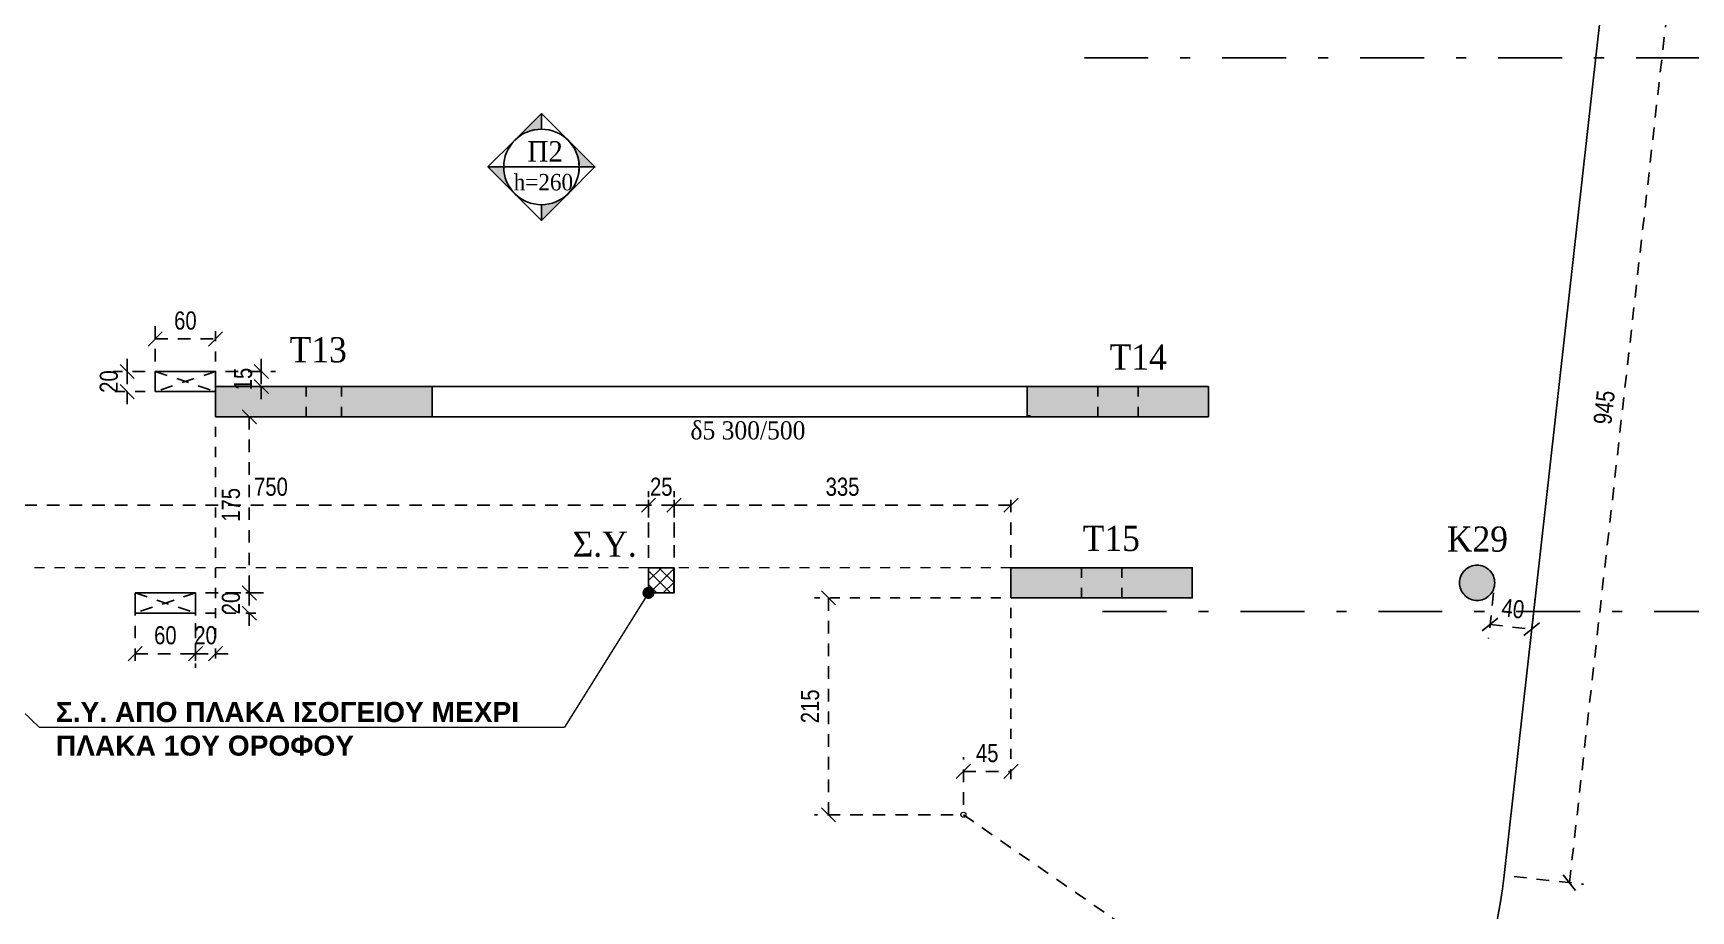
# Model space of a CAD drawing. Header units: millimetres. Extents: x -2171 to 1563, y -1758 to -1505.
# Drawn here: x -1074.54 to -1058.08, y -1612.98 to -1604.26 of the extents above; entities that cross this region are included whole.
import ezdxf

# ---------------------------------------------------------------- set-up
doc = ezdxf.new("R2010")
doc.units = ezdxf.units.MM
doc.header["$PDMODE"] = 32
for name, pattern in [('DASHDOT', [25.4, 12.7, -6.35, 0, -6.35]), ('DASHED2', [0.375, 0.25, -0.125]), ('DOT', [0.025, 0, -0.025]), ('HIDDEN', [0.375, 0.25, -0.125]), ('HIDDEN2', [0.1875, 0.125, -0.0625])]:
    doc.linetypes.add(name, pattern=pattern)
doc.layers.get('Defpoints').update_dxf_attribs({"color": 6})
for name, color, linetype in [('-S_TEXT', 3, 'Continuous'), ('AM_5', 7, 'Continuous'), ('Fill_Col', 7, 'Continuous'), ('Fill_Col_1', 8, 'Continuous'), ('Geo_Beam', 7, 'Continuous'), ('Geo_Col', 7, 'Continuous'), ('Geo_Lines', 7, 'Continuous'), ('Sect_Line_Symbol', 7, 'Continuous'), ('SY', 94, 'Continuous'), ('Text_Beam', 7, 'Continuous'), ('Text_Col_-1', 7, 'Continuous'), ('Text_Col_1', 7, 'Continuous'), ('Text_Slab', 7, 'Continuous')]:
    doc.layers.add(name, color=color, linetype=linetype)
doc.layers.add('A-ANNO-DIMS', color=1, linetype='Continuous', lineweight=9)
doc.styles.add('1-100', font='arial.ttf', dxfattribs={"width": 0.8})
doc.styles.add('ag', font='arial.ttf', dxfattribs={"height": 0.25})
doc.styles.add('S1TmsNwRmn1088_b_934_161', font='times.ttf', dxfattribs={"width": 0.933629, "height": 0.10875})
doc.styles.add('S1TmsNwRmn11_b_934_161', font='times.ttf', dxfattribs={"width": 0.933629, "height": 0.001087})
doc.styles.add('S1TmsNwRmn1359_b_934_161', font='times.ttf', dxfattribs={"width": 0.933629, "height": 0.135937})
doc.styles.get("Standard").update_dxf_attribs({"font": 'tahoma.ttf'})
doc.dimstyles.new('CHRISTOFOROS', dxfattribs={"dimscale": 0.2, "dimtxt": 0.25, "dimasz": 0.6, "dimexe": 0, "dimexo": 0, "dimgap": 0, "dimtad": 0, "dimdec": 0, "dimlfac": 100, "dimzin": 0, "dimdsep": 46, "dimtxsty": 'ag', "dimblk": 'ARCHTICK', "dimcen": 0, "dimclrd": 256, "dimclre": 256, "dimclrt": 1, "dimaunit": 1, "dimadec": 0, "dimazin": 0, "dimtfac": 1, "dimtdec": 0, "dimtofl": 0, "dimtmove": 0, "dimatfit": 3, "dimfxl": 1, "dimtolj": 1, "dimtzin": 0, "dimlwd": -1, "dimlwe": -1, "dimarcsym": 0})
doc.dimstyles.new('Copy of 1-100', dxfattribs={"dimtxt": 0.18, "dimasz": 0.14, "dimexe": 0.14, "dimexo": 0.1, "dimgap": 0.09, "dimtad": 1, "dimdec": 0, "dimlfac": 100, "dimrnd": 5, "dimzin": 5, "dimdsep": 46, "dimtxsty": '1-100', "dimblk": 'OBLIQUE', "dimcen": 0.09, "dimclrd": 1, "dimclre": 1, "dimclrt": 2, "dimadec": 0, "dimazin": 0, "dimtfac": 1, "dimtdec": 0, "dimtix": 1, "dimtmove": 2, "dimatfit": 3, "dimfxl": 5, "dimfxlon": 1, "dimtolj": 1, "dimtzin": 5, "dimarcsym": 0})

# ---------------------------------------------------------------- blocks, each defined once
blk = doc.blocks.new('Label_Ισόγειο-RC_XSN2633_2796')
at = {"layer": 'Text_Slab'}
for points in [[(-0.177, 0.177, -0.198912), (0, 0.25), (0, 0.354)], [(0.177, 0.177, -0.198912), (0.25, 0), (0.354, 0)], [(-0.177, -0.177, -0.198912), (-0.25, 0), (-0.354, 0)], [(0.177, -0.177, -0.198912), (0, -0.25), (0, -0.354)]]:
    blk.add_hatch(color=174, dxfattribs=at).paths.add_polyline_path(points)
at = {"layer": 'Text_Slab', "color": 174}
for points in [[(-0.177, 0.177, -0.198912), (0, 0.25), (0, 0.354)], [(0, 0.25, -0.198912), (0.177, 0.177), (0, 0.354)], [(-0.25, 0, 0.414214), (0, -0.25, 0.414214), (0.25, 0, 0.414214), (0, 0.25, 0.414214)], [(-0.25, 0, -0.198912), (-0.177, 0.177), (-0.354, 0)], [(0.177, 0.177, -0.198912), (0.25, 0), (0.354, 0)], [(-0.177, -0.177, -0.198912), (-0.25, 0), (-0.354, 0)], [(0.25, 0, -0.198912), (0.177, -0.177), (0.354, 0)], [(0, -0.25, -0.198912), (-0.177, -0.177), (0, -0.354)], [(0.177, -0.177, -0.198912), (0, -0.25), (0, -0.354)]]:
    blk.add_lwpolyline(points, format="xyb", close=True, dxfattribs=at)
blk.add_lwpolyline([(0.25, 0), (-0.25, 0)], close=True, dxfattribs=at)
blk = doc.blocks.new('_Oblique')
at = {"color": 0, "linetype": 'ByBlock', "lineweight": -2}
blk.add_line((-0.5, -0.5), (0.5, 0.5), dxfattribs=at)
blk = doc.blocks.new('*D66')
at = {"layer": 'A-ANNO-DIMS', "color": 1, "linetype": 'HIDDEN2', "lineweight": -2, "ltscale": 0.5, "transparency": 16777216}
blk.add_line((-1058.776, -1603.237), (-1058.088, -1603.314), dxfattribs=at)
at = {"layer": 'A-ANNO-DIMS', "color": 1, "linetype": 'DASHED2', "lineweight": -2, "ltscale": 0.5, "transparency": 16777216}
blk.add_line((-1059.281, -1612.699), (-1058.227, -1603.298), dxfattribs=at)
at = {"layer": 'A-ANNO-DIMS', "color": 1, "linetype": 'HIDDEN', "lineweight": -2, "ltscale": 0.5, "transparency": 16777216}
blk.add_line((-1059.831, -1612.637), (-1059.142, -1612.715), dxfattribs=at)
at = {"layer": 'Defpoints', "color": 0, "ltscale": 0.5, "transparency": 16777216}
for p in [(-1058.876, -1603.226), (-1058.227, -1603.298), (-1059.93, -1612.626)]:
    blk.add_point(p, dxfattribs=at)
at = {"layer": 'A-ANNO-DIMS', "color": 1, "lineweight": -2, "ltscale": 0.5, "transparency": 16777216, "xscale": 0.14, "yscale": 0.14, "zscale": 0.14}
for p, rotation in [((-1058.227, -1603.298), 83.60080343407684), ((-1059.281, -1612.699), 263.6008034340769)]:
    blk.add_blockref('_Oblique', p, dxfattribs=dict(at, rotation=rotation))
at = {"layer": 'A-ANNO-DIMS', "color": 2, "ltscale": 0.5, "transparency": 16777216, "insert": (-1058.935, -1607.978), "char_height": 0.18, "attachment_point": 5, "rotation": 83.6008, "style": '1-100'}
blk.add_mtext('\\A1;945', dxfattribs=at)
blk = doc.blocks.new('*D87')
at = {"layer": 'A-ANNO-DIMS', "color": 1, "linetype": 'HIDDEN', "lineweight": -2, "ltscale": 0.5, "transparency": 16777216}
blk.add_line((-1060.034, -1609.82), (-1060.085, -1610.274), dxfattribs=at)
at = {"layer": 'A-ANNO-DIMS', "color": 1, "linetype": 'HIDDEN2', "lineweight": -2, "ltscale": 0.5, "transparency": 16777216}
blk.add_line((-1059.621, -1609.866), (-1059.671, -1610.32), dxfattribs=at)
at = {"layer": 'A-ANNO-DIMS', "color": 1, "linetype": 'DASHED2', "lineweight": -2, "ltscale": 0.5, "transparency": 16777216}
blk.add_line((-1060.07, -1610.134), (-1059.656, -1610.181), dxfattribs=at)
at = {"layer": 'Defpoints', "color": 0, "ltscale": 0.5, "transparency": 16777216}
for p in [(-1060.023, -1609.72), (-1059.609, -1609.767), (-1059.656, -1610.181)]:
    blk.add_point(p, dxfattribs=at)
at = {"layer": 'A-ANNO-DIMS', "color": 1, "lineweight": -2, "ltscale": 0.5, "transparency": 16777216, "xscale": 0.14, "yscale": 0.14, "zscale": 0.14}
for p, rotation in [((-1060.07, -1610.134), 173.6008034340772), ((-1059.656, -1610.181), 353.6008034340772)]:
    blk.add_blockref('_Oblique', p, dxfattribs=dict(at, rotation=rotation))
at = {"layer": 'A-ANNO-DIMS', "color": 2, "ltscale": 0.5, "transparency": 16777216, "insert": (-1059.842, -1609.977), "char_height": 0.18, "attachment_point": 5, "rotation": 353.6008, "style": '1-100'}
blk.add_mtext('\\A1;40', dxfattribs=at)
blk = doc.blocks.new('*D103')
at = {"layer": 'A-ANNO-DIMS', "color": 1, "linetype": 'DASHED2', "lineweight": -2, "ltscale": 0.5, "transparency": 16777216}
for p, q in [((-1065.302, -1612.024), (-1063.407, -1613.336)), ((-1060.858, -1615.102), (-1062.885, -1613.698))]:
    blk.add_line(p, q, dxfattribs=at)
at = {"layer": 'Defpoints', "color": 0, "ltscale": 0.5, "transparency": 16777216}
for p in [(-1065.302, -1612.024), (-1060.858, -1615.102)]:
    blk.add_point(p, dxfattribs=at)
at = {"layer": 'A-ANNO-DIMS', "color": 1, "lineweight": -2, "ltscale": 0.5, "transparency": 16777216, "xscale": 0.14, "yscale": 0.14, "zscale": 0.14, "rotation": 325.2882742353941}
blk.add_blockref('_Oblique', (-1060.858, -1615.102), dxfattribs=at)
at = {"layer": 'A-ANNO-DIMS', "color": 2, "ltscale": 0.5, "transparency": 16777216, "insert": (-1063.146, -1613.517), "char_height": 0.18, "attachment_point": 5, "rotation": 325.2883, "style": '1-100'}
blk.add_mtext('\\A1;R540', dxfattribs=at)
blk = doc.blocks.new('*D104')
at = {"layer": 'A-ANNO-DIMS', "color": 1, "linetype": 'HIDDEN2', "lineweight": -2, "ltscale": 0.5, "transparency": 16777216}
blk.add_line((-1064.929, -1609.87), (-1066.782, -1609.87), dxfattribs=at)
at = {"layer": 'A-ANNO-DIMS', "color": 1, "linetype": 'DASHED2', "lineweight": -2, "ltscale": 0.5, "transparency": 16777216}
blk.add_line((-1066.642, -1612.024), (-1066.642, -1609.87), dxfattribs=at)
at = {"layer": 'A-ANNO-DIMS', "color": 1, "linetype": 'HIDDEN', "lineweight": -2, "ltscale": 0.5, "transparency": 16777216}
blk.add_line((-1065.402, -1612.024), (-1066.782, -1612.024), dxfattribs=at)
at = {"layer": 'Defpoints', "color": 0, "ltscale": 0.5, "transparency": 16777216}
for p in [(-1066.642, -1609.87), (-1064.829, -1609.87), (-1065.302, -1612.024)]:
    blk.add_point(p, dxfattribs=at)
at = {"layer": 'A-ANNO-DIMS', "color": 1, "lineweight": -2, "ltscale": 0.5, "transparency": 16777216, "xscale": 0.14, "yscale": 0.14, "zscale": 0.14}
for p, rotation in [((-1066.642, -1609.87), 90), ((-1066.642, -1612.024), 270)]:
    blk.add_blockref('_Oblique', p, dxfattribs=dict(at, rotation=rotation))
at = {"layer": 'A-ANNO-DIMS', "color": 2, "ltscale": 0.5, "transparency": 16777216, "insert": (-1066.824, -1610.947), "char_height": 0.18, "attachment_point": 5, "rotation": 90, "style": '1-100'}
blk.add_mtext('\\A1;215', dxfattribs=at)
blk = doc.blocks.new('*D105')
at = {"layer": 'A-ANNO-DIMS', "color": 1, "linetype": 'HIDDEN2', "lineweight": -2, "ltscale": 0.5, "transparency": 16777216}
blk.add_line((-1064.829, -1609.97), (-1064.829, -1611.733), dxfattribs=at)
at = {"layer": 'A-ANNO-DIMS', "color": 1, "linetype": 'HIDDEN', "lineweight": -2, "ltscale": 0.5, "transparency": 16777216}
blk.add_line((-1065.302, -1611.924), (-1065.302, -1611.453), dxfattribs=at)
at = {"layer": 'A-ANNO-DIMS', "color": 1, "linetype": 'DASHED2', "lineweight": -2, "ltscale": 0.5, "transparency": 16777216}
blk.add_line((-1065.302, -1611.593), (-1064.829, -1611.593), dxfattribs=at)
at = {"layer": 'Defpoints', "color": 0, "ltscale": 0.5, "transparency": 16777216}
for p in [(-1064.829, -1609.87), (-1064.829, -1611.593), (-1065.302, -1612.024)]:
    blk.add_point(p, dxfattribs=at)
at = {"layer": 'A-ANNO-DIMS', "color": 1, "lineweight": -2, "ltscale": 0.5, "transparency": 16777216, "xscale": 0.14, "yscale": 0.14, "zscale": 0.14, "rotation": 180}
blk.add_blockref('_Oblique', (-1065.302, -1611.593), dxfattribs=at)
at = {"layer": 'A-ANNO-DIMS', "color": 1, "lineweight": -2, "ltscale": 0.5, "transparency": 16777216, "xscale": 0.14, "yscale": 0.14, "zscale": 0.14}
blk.add_blockref('_Oblique', (-1064.829, -1611.593), dxfattribs=at)
at = {"layer": 'A-ANNO-DIMS', "color": 2, "ltscale": 0.5, "transparency": 16777216, "insert": (-1065.065, -1611.412), "char_height": 0.18, "attachment_point": 5, "style": '1-100'}
blk.add_mtext('\\A1;45', dxfattribs=at)
blk = doc.blocks.new('*D129')
at = {"layer": 'A-ANNO-DIMS', "color": 1, "linetype": 'HIDDEN', "lineweight": -2, "ltscale": 0.5, "transparency": 16777216}
blk.add_line((-1073.33, -1607.521), (-1073.33, -1607.158), dxfattribs=at)
at = {"layer": 'A-ANNO-DIMS', "color": 1, "linetype": 'HIDDEN2', "lineweight": -2, "ltscale": 0.5, "transparency": 16777216}
blk.add_line((-1072.73, -1607.521), (-1072.73, -1607.158), dxfattribs=at)
at = {"layer": 'A-ANNO-DIMS', "color": 1, "linetype": 'DASHED2', "lineweight": -2, "ltscale": 0.5, "transparency": 16777216}
blk.add_line((-1073.33, -1607.298), (-1072.73, -1607.298), dxfattribs=at)
at = {"layer": 'Defpoints', "color": 0, "ltscale": 0.5, "transparency": 16777216}
for p in [(-1072.73, -1607.298), (-1073.33, -1607.621), (-1072.73, -1607.621)]:
    blk.add_point(p, dxfattribs=at)
at = {"layer": 'A-ANNO-DIMS', "color": 1, "lineweight": -2, "ltscale": 0.5, "transparency": 16777216, "xscale": 0.14, "yscale": 0.14, "zscale": 0.14, "rotation": 180}
blk.add_blockref('_Oblique', (-1073.33, -1607.298), dxfattribs=at)
at = {"layer": 'A-ANNO-DIMS', "color": 1, "lineweight": -2, "ltscale": 0.5, "transparency": 16777216, "xscale": 0.14, "yscale": 0.14, "zscale": 0.14}
blk.add_blockref('_Oblique', (-1072.73, -1607.298), dxfattribs=at)
at = {"layer": 'A-ANNO-DIMS', "color": 2, "ltscale": 0.5, "transparency": 16777216, "insert": (-1073.03, -1607.116), "char_height": 0.18, "attachment_point": 5, "style": '1-100'}
blk.add_mtext('\\A1;60', dxfattribs=at)
blk = doc.blocks.new('*D130')
at = {"layer": 'A-ANNO-DIMS', "color": 1, "linetype": 'DASHED2', "lineweight": -2, "ltscale": 0.5, "transparency": 16777216}
for p, q in [((-1072.276, -1607.621), (-1072.276, -1607.481)), ((-1072.276, -1607.621), (-1072.276, -1607.771)), ((-1072.276, -1607.771), (-1072.276, -1607.911))]:
    blk.add_line(p, q, dxfattribs=at)
at = {"layer": 'A-ANNO-DIMS', "color": 1, "linetype": 'HIDDEN', "lineweight": -2, "ltscale": 0.5, "transparency": 16777216}
blk.add_line((-1072.63, -1607.621), (-1072.136, -1607.621), dxfattribs=at)
at = {"layer": 'A-ANNO-DIMS', "color": 1, "linetype": 'HIDDEN2', "lineweight": -2, "ltscale": 0.5, "transparency": 16777216}
blk.add_line((-1072.63, -1607.771), (-1072.136, -1607.771), dxfattribs=at)
at = {"layer": 'Defpoints', "color": 0, "ltscale": 0.5, "transparency": 16777216}
for p in [(-1072.73, -1607.621), (-1072.73, -1607.771), (-1072.276, -1607.771)]:
    blk.add_point(p, dxfattribs=at)
at = {"layer": 'A-ANNO-DIMS', "color": 1, "lineweight": -2, "ltscale": 0.5, "transparency": 16777216, "xscale": 0.14, "yscale": 0.14, "zscale": 0.14}
for p, rotation in [((-1072.276, -1607.621), 270), ((-1072.276, -1607.771), 90)]:
    blk.add_blockref('_Oblique', p, dxfattribs=dict(at, rotation=rotation))
at = {"layer": 'A-ANNO-DIMS', "color": 2, "ltscale": 0.5, "transparency": 16777216, "insert": (-1072.457, -1607.696), "char_height": 0.18, "attachment_point": 5, "rotation": 90, "style": '1-100'}
blk.add_mtext('\\A1;15', dxfattribs=at)
blk = doc.blocks.new('*D131')
at = {"layer": 'A-ANNO-DIMS', "color": 1, "linetype": 'DASHED2', "lineweight": -2, "ltscale": 0.5, "transparency": 16777216}
for p, q in [((-1073.608, -1607.621), (-1073.608, -1607.481)), ((-1073.608, -1607.621), (-1073.608, -1607.821)), ((-1073.608, -1607.821), (-1073.608, -1607.961))]:
    blk.add_line(p, q, dxfattribs=at)
at = {"layer": 'A-ANNO-DIMS', "color": 1, "linetype": 'HIDDEN', "lineweight": -2, "ltscale": 0.5, "transparency": 16777216}
blk.add_line((-1073.43, -1607.621), (-1073.748, -1607.621), dxfattribs=at)
at = {"layer": 'A-ANNO-DIMS', "color": 1, "linetype": 'HIDDEN2', "lineweight": -2, "ltscale": 0.5, "transparency": 16777216}
blk.add_line((-1073.43, -1607.821), (-1073.748, -1607.821), dxfattribs=at)
at = {"layer": 'Defpoints', "color": 0, "ltscale": 0.5, "transparency": 16777216}
for p in [(-1073.33, -1607.621), (-1073.608, -1607.821), (-1073.33, -1607.821)]:
    blk.add_point(p, dxfattribs=at)
at = {"layer": 'A-ANNO-DIMS', "color": 1, "lineweight": -2, "ltscale": 0.5, "transparency": 16777216, "xscale": 0.14, "yscale": 0.14, "zscale": 0.14}
for p, rotation in [((-1073.608, -1607.621), 270), ((-1073.608, -1607.821), 90)]:
    blk.add_blockref('_Oblique', p, dxfattribs=dict(at, rotation=rotation))
at = {"layer": 'A-ANNO-DIMS', "color": 2, "ltscale": 0.5, "transparency": 16777216, "insert": (-1073.79, -1607.721), "char_height": 0.18, "attachment_point": 5, "rotation": 90, "style": '1-100'}
blk.add_mtext('\\A1;20', dxfattribs=at)
blk = doc.blocks.new('*D132')
at = {"layer": 'A-ANNO-DIMS', "color": 1, "linetype": 'HIDDEN', "lineweight": -2, "ltscale": 0.5, "transparency": 16777216}
blk.add_line((-1073.529, -1609.921), (-1073.529, -1610.564), dxfattribs=at)
at = {"layer": 'A-ANNO-DIMS', "color": 1, "linetype": 'HIDDEN2', "lineweight": -2, "ltscale": 0.5, "transparency": 16777216}
blk.add_line((-1072.93, -1609.921), (-1072.93, -1610.564), dxfattribs=at)
at = {"layer": 'A-ANNO-DIMS', "color": 1, "linetype": 'DASHED2', "lineweight": -2, "ltscale": 0.5, "transparency": 16777216}
blk.add_line((-1073.529, -1610.424), (-1072.93, -1610.424), dxfattribs=at)
at = {"layer": 'Defpoints', "color": 0, "ltscale": 0.5, "transparency": 16777216}
for p in [(-1073.529, -1609.821), (-1072.93, -1609.821), (-1072.93, -1610.424)]:
    blk.add_point(p, dxfattribs=at)
at = {"layer": 'A-ANNO-DIMS', "color": 1, "lineweight": -2, "ltscale": 0.5, "transparency": 16777216, "xscale": 0.14, "yscale": 0.14, "zscale": 0.14, "rotation": 180}
blk.add_blockref('_Oblique', (-1073.529, -1610.424), dxfattribs=at)
at = {"layer": 'A-ANNO-DIMS', "color": 1, "lineweight": -2, "ltscale": 0.5, "transparency": 16777216, "xscale": 0.14, "yscale": 0.14, "zscale": 0.14}
blk.add_blockref('_Oblique', (-1072.93, -1610.424), dxfattribs=at)
at = {"layer": 'A-ANNO-DIMS', "color": 2, "ltscale": 0.5, "transparency": 16777216, "insert": (-1073.229, -1610.242), "char_height": 0.18, "attachment_point": 5, "style": '1-100'}
blk.add_mtext('\\A1;60', dxfattribs=at)
blk = doc.blocks.new('*D133')
at = {"layer": 'A-ANNO-DIMS', "color": 1, "linetype": 'HIDDEN', "lineweight": -2, "ltscale": 0.5, "transparency": 16777216}
blk.add_line((-1072.63, -1608.071), (-1072.255, -1608.071), dxfattribs=at)
at = {"layer": 'A-ANNO-DIMS', "color": 1, "linetype": 'DASHED2', "lineweight": -2, "ltscale": 0.5, "transparency": 16777216}
blk.add_line((-1072.395, -1608.071), (-1072.395, -1609.821), dxfattribs=at)
at = {"layer": 'A-ANNO-DIMS', "color": 1, "linetype": 'HIDDEN2', "lineweight": -2, "ltscale": 0.5, "transparency": 16777216}
blk.add_line((-1072.83, -1609.821), (-1072.255, -1609.821), dxfattribs=at)
at = {"layer": 'Defpoints', "color": 0, "ltscale": 0.5, "transparency": 16777216}
for p in [(-1072.73, -1608.071), (-1072.93, -1609.821), (-1072.395, -1609.821)]:
    blk.add_point(p, dxfattribs=at)
at = {"layer": 'A-ANNO-DIMS', "color": 1, "lineweight": -2, "ltscale": 0.5, "transparency": 16777216, "xscale": 0.14, "yscale": 0.14, "zscale": 0.14}
for p, rotation in [((-1072.395, -1608.071), 90), ((-1072.395, -1609.821), 270)]:
    blk.add_blockref('_Oblique', p, dxfattribs=dict(at, rotation=rotation))
at = {"layer": 'A-ANNO-DIMS', "color": 2, "ltscale": 0.5, "transparency": 16777216, "insert": (-1072.577, -1608.946), "char_height": 0.18, "attachment_point": 5, "rotation": 90, "style": '1-100'}
blk.add_mtext('\\A1;175', dxfattribs=at)
blk = doc.blocks.new('*D134')
at = {"layer": 'A-ANNO-DIMS', "color": 1, "linetype": 'DASHED2', "lineweight": -2, "ltscale": 0.5, "transparency": 16777216}
for p, q in [((-1072.395, -1609.821), (-1072.395, -1609.681)), ((-1072.395, -1609.821), (-1072.395, -1610.021)), ((-1072.395, -1610.021), (-1072.395, -1610.161))]:
    blk.add_line(p, q, dxfattribs=at)
at = {"layer": 'A-ANNO-DIMS', "color": 1, "linetype": 'HIDDEN', "lineweight": -2, "ltscale": 0.5, "transparency": 16777216}
blk.add_line((-1072.83, -1609.821), (-1072.255, -1609.821), dxfattribs=at)
at = {"layer": 'A-ANNO-DIMS', "color": 1, "linetype": 'HIDDEN2', "lineweight": -2, "ltscale": 0.5, "transparency": 16777216}
blk.add_line((-1072.83, -1610.021), (-1072.255, -1610.021), dxfattribs=at)
at = {"layer": 'Defpoints', "color": 0, "ltscale": 0.5, "transparency": 16777216}
for p in [(-1072.93, -1609.821), (-1072.93, -1610.021), (-1072.395, -1610.021)]:
    blk.add_point(p, dxfattribs=at)
at = {"layer": 'A-ANNO-DIMS', "color": 1, "lineweight": -2, "ltscale": 0.5, "transparency": 16777216, "xscale": 0.14, "yscale": 0.14, "zscale": 0.14}
for p, rotation in [((-1072.395, -1609.821), 270), ((-1072.395, -1610.021), 90)]:
    blk.add_blockref('_Oblique', p, dxfattribs=dict(at, rotation=rotation))
at = {"layer": 'A-ANNO-DIMS', "color": 2, "ltscale": 0.5, "transparency": 16777216, "insert": (-1072.577, -1609.921), "char_height": 0.18, "attachment_point": 5, "rotation": 90, "style": '1-100'}
blk.add_mtext('\\A1;20', dxfattribs=at)
blk = doc.blocks.new('*D135')
at = {"layer": 'A-ANNO-DIMS', "color": 1, "linetype": 'HIDDEN2', "lineweight": -2, "ltscale": 0.5, "transparency": 16777216}
blk.add_line((-1072.73, -1608.171), (-1072.73, -1610.564), dxfattribs=at)
at = {"layer": 'A-ANNO-DIMS', "color": 1, "linetype": 'HIDDEN', "lineweight": -2, "ltscale": 0.5, "transparency": 16777216}
blk.add_line((-1072.93, -1609.921), (-1072.93, -1610.564), dxfattribs=at)
at = {"layer": 'A-ANNO-DIMS', "color": 1, "linetype": 'DASHED2', "lineweight": -2, "ltscale": 0.5, "transparency": 16777216}
for p, q in [((-1072.93, -1610.424), (-1073.07, -1610.424)), ((-1072.93, -1610.424), (-1072.73, -1610.424)), ((-1072.73, -1610.424), (-1072.59, -1610.424))]:
    blk.add_line(p, q, dxfattribs=at)
at = {"layer": 'Defpoints', "color": 0, "ltscale": 0.5, "transparency": 16777216}
for p in [(-1072.73, -1608.071), (-1072.93, -1609.821), (-1072.73, -1610.424)]:
    blk.add_point(p, dxfattribs=at)
at = {"layer": 'A-ANNO-DIMS', "color": 1, "lineweight": -2, "ltscale": 0.5, "transparency": 16777216, "xscale": 0.14, "yscale": 0.14, "zscale": 0.14}
blk.add_blockref('_Oblique', (-1072.93, -1610.424), dxfattribs=at)
at = {"layer": 'A-ANNO-DIMS', "color": 1, "lineweight": -2, "ltscale": 0.5, "transparency": 16777216, "xscale": 0.14, "yscale": 0.14, "zscale": 0.14, "rotation": 180}
blk.add_blockref('_Oblique', (-1072.73, -1610.424), dxfattribs=at)
at = {"layer": 'A-ANNO-DIMS', "color": 2, "ltscale": 0.5, "transparency": 16777216, "insert": (-1072.83, -1610.242), "char_height": 0.18, "attachment_point": 5, "style": '1-100'}
blk.add_mtext('\\A1;20', dxfattribs=at)
blk = doc.blocks.new('_ArchTick')
at = {"color": 0, "linetype": 'ByBlock', "const_width": 0.15}
blk.add_lwpolyline([(-0.5, -0.5), (0.5, 0.5)], dxfattribs=at)
blk = doc.blocks.new('*D1478')
at = {"layer": 'AM_5', "color": 1, "linetype": 'HIDDEN2', "lineweight": -2, "ltscale": 0.5, "transparency": 16777216}
blk.add_line((-1068.176, -1609.47), (-1068.176, -1608.809), dxfattribs=at)
at = {"layer": 'AM_5', "color": 1, "linetype": 'HIDDEN', "lineweight": -2, "ltscale": 0.5, "transparency": 16777216}
blk.add_line((-1064.829, -1609.47), (-1064.829, -1608.809), dxfattribs=at)
at = {"layer": 'AM_5', "color": 1, "linetype": 'DASHED2', "lineweight": -2, "ltscale": 0.5, "transparency": 16777216}
blk.add_line((-1064.829, -1608.949), (-1068.176, -1608.949), dxfattribs=at)
at = {"layer": 'Defpoints', "color": 0, "ltscale": 0.5, "transparency": 16777216}
for p in [(-1068.176, -1608.949), (-1068.176, -1609.57), (-1064.829, -1609.57)]:
    blk.add_point(p, dxfattribs=at)
at = {"layer": 'AM_5', "color": 1, "lineweight": -2, "ltscale": 0.5, "transparency": 16777216, "xscale": 0.14, "yscale": 0.14, "zscale": 0.14, "rotation": 180}
blk.add_blockref('_Oblique', (-1068.176, -1608.949), dxfattribs=at)
at = {"layer": 'AM_5', "color": 1, "lineweight": -2, "ltscale": 0.5, "transparency": 16777216, "xscale": 0.14, "yscale": 0.14, "zscale": 0.14}
blk.add_blockref('_Oblique', (-1064.829, -1608.949), dxfattribs=at)
at = {"layer": 'AM_5', "color": 2, "ltscale": 0.5, "transparency": 16777216, "insert": (-1066.502, -1608.767), "char_height": 0.18, "attachment_point": 5, "style": '1-100'}
blk.add_mtext('\\A1;335', dxfattribs=at)
blk = doc.blocks.new('*D1479')
at = {"layer": 'AM_5', "color": 1, "linetype": 'HIDDEN2', "lineweight": -2, "ltscale": 0.5, "transparency": 16777216}
blk.add_line((-1068.43, -1609.471), (-1068.43, -1608.809), dxfattribs=at)
at = {"layer": 'AM_5', "color": 1, "linetype": 'HIDDEN', "lineweight": -2, "ltscale": 0.5, "transparency": 16777216}
blk.add_line((-1068.176, -1609.47), (-1068.176, -1608.809), dxfattribs=at)
at = {"layer": 'AM_5', "color": 1, "linetype": 'DASHED2', "lineweight": -2, "ltscale": 0.5, "transparency": 16777216}
for p, q in [((-1068.43, -1608.949), (-1068.57, -1608.949)), ((-1068.176, -1608.949), (-1068.43, -1608.949)), ((-1068.176, -1608.949), (-1068.036, -1608.949))]:
    blk.add_line(p, q, dxfattribs=at)
at = {"layer": 'Defpoints', "color": 0, "ltscale": 0.5, "transparency": 16777216}
for p in [(-1068.43, -1608.949), (-1068.43, -1609.571), (-1068.176, -1609.57)]:
    blk.add_point(p, dxfattribs=at)
at = {"layer": 'AM_5', "color": 1, "lineweight": -2, "ltscale": 0.5, "transparency": 16777216, "xscale": 0.14, "yscale": 0.14, "zscale": 0.14}
blk.add_blockref('_Oblique', (-1068.43, -1608.949), dxfattribs=at)
at = {"layer": 'AM_5', "color": 1, "lineweight": -2, "ltscale": 0.5, "transparency": 16777216, "xscale": 0.14, "yscale": 0.14, "zscale": 0.14, "rotation": 180}
blk.add_blockref('_Oblique', (-1068.176, -1608.949), dxfattribs=at)
at = {"layer": 'AM_5', "color": 2, "ltscale": 0.5, "transparency": 16777216, "insert": (-1068.303, -1608.767), "char_height": 0.18, "attachment_point": 5, "style": '1-100'}
blk.add_mtext('\\A1;25', dxfattribs=at)
blk = doc.blocks.new('*D1480')
at = {"layer": 'AM_5', "color": 1, "linetype": 'HIDDEN2', "lineweight": -2, "ltscale": 0.5, "transparency": 16777216}
blk.add_line((-1075.93, -1609.471), (-1075.93, -1608.809), dxfattribs=at)
at = {"layer": 'AM_5', "color": 1, "linetype": 'HIDDEN', "lineweight": -2, "ltscale": 0.5, "transparency": 16777216}
blk.add_line((-1068.43, -1609.471), (-1068.43, -1608.809), dxfattribs=at)
at = {"layer": 'AM_5', "color": 1, "linetype": 'DASHED2', "lineweight": -2, "ltscale": 0.5, "transparency": 16777216}
blk.add_line((-1068.43, -1608.949), (-1075.93, -1608.949), dxfattribs=at)
at = {"layer": 'Defpoints', "color": 0, "ltscale": 0.5, "transparency": 16777216}
for p in [(-1075.93, -1608.949), (-1075.93, -1609.571), (-1068.43, -1609.571)]:
    blk.add_point(p, dxfattribs=at)
at = {"layer": 'AM_5', "color": 1, "lineweight": -2, "ltscale": 0.5, "transparency": 16777216, "xscale": 0.14, "yscale": 0.14, "zscale": 0.14, "rotation": 180}
blk.add_blockref('_Oblique', (-1075.93, -1608.949), dxfattribs=at)
at = {"layer": 'AM_5', "color": 1, "lineweight": -2, "ltscale": 0.5, "transparency": 16777216, "xscale": 0.14, "yscale": 0.14, "zscale": 0.14}
blk.add_blockref('_Oblique', (-1068.43, -1608.949), dxfattribs=at)
at = {"layer": 'AM_5', "color": 2, "ltscale": 0.5, "transparency": 16777216, "insert": (-1072.18, -1608.767), "char_height": 0.18, "attachment_point": 5, "style": '1-100'}
blk.add_mtext('\\A1;750', dxfattribs=at)

msp = doc.modelspace()

# ---------------------------------------------------------------- hatches: boundary and pattern name
at = {"layer": 'Fill_Col'}
for points in [[(-1072.7299, -1608.0707), (-1070.5799, -1608.0707), (-1070.5799, -1607.7707), (-1072.7299, -1607.7707)], [(-1064.6669, -1608.0706), (-1062.8669, -1608.0706), (-1062.8669, -1607.7706), (-1064.6669, -1607.7706)], [(-1064.8288, -1609.8701), (-1063.0288, -1609.8701), (-1063.0288, -1609.5701), (-1064.8288, -1609.5701)], [(-1060.0231, -1609.7202, 0.4142136), (-1060.1981, -1609.5452, 0.4142136), (-1060.3731, -1609.7202, 0.4142136), (-1060.1981, -1609.8952, 0.4142136)]]:
    msp.add_hatch(color=252, dxfattribs=at).paths.add_polyline_path(points)
at = {"layer": 'Fill_Col_1', "linetype": 'Continuous', "ltscale": 0.5, "transparency": 33554687}
h = msp.add_hatch(dxfattribs=at)
h.set_pattern_fill('ANSI37', color=253, scale=0.03)
h.set_pattern_definition([(45, (1055.15678, 320.31876), (-0.067351921, 0.067351921), []), (135, (1055.15678, 320.31876), (-0.067351921, -0.067351921), [])])
h.paths.add_polyline_path([(-1068.4297, -1609.8206), (-1068.1796, -1609.8206), (-1068.1796, -1609.5706), (-1068.4297, -1609.5706)])

# ---------------------------------------------------------------- linework, layer by layer
at = {"color": 2, "linetype": 'HIDDEN', "ltscale": 0.5}
for p, q in [((-1073.3296, -1607.6206), (-1072.7296, -1607.8206)), ((-1072.7296, -1607.6206), (-1073.3296, -1607.8206)), ((-1073.5286, -1609.8206), (-1072.9296, -1610.0206)), ((-1072.9296, -1609.8206), (-1073.5286, -1610.0206))]:
    msp.add_line(p, q, dxfattribs=at)
at = {"color": 6}
msp.add_lwpolyline([(-1068.4296, -1609.8206), (-1068.176, -1609.8206), (-1068.176, -1609.5706), (-1068.4296, -1609.5706)], close=True, dxfattribs=at)
at = {"layer": 'A-ANNO-DIMS', "linetype": 'DOT', "ltscale": 3}
msp.add_line((-1064.8288, -1609.5701), (-1078.3191, -1609.5701), dxfattribs=at)
at = {"layer": 'A-ANNO-DIMS', "ltscale": 0.5}
msp.add_circle((-1065.3018, -1612.0237), 0.025, dxfattribs=at)
at = {"layer": 'Geo_Beam', "color": 94}
msp.add_lwpolyline([(-1070.5799, -1608.0707), (-1064.6402, -1608.0706), (-1064.6402, -1608.0609), (-1064.6671, -1608.0609), (-1064.6671, -1607.7706), (-1070.5799, -1607.7707)], close=True, dxfattribs=at)
at = {"layer": 'Geo_Col', "color": 94}
for points in [[(-1072.7299, -1608.0707), (-1070.5799, -1608.0707), (-1070.5799, -1607.7707), (-1072.7299, -1607.7707)], [(-1064.6669, -1608.0706), (-1062.8669, -1608.0706), (-1062.8669, -1607.7706), (-1064.6669, -1607.7706)], [(-1064.8288, -1609.8701), (-1063.0288, -1609.8701), (-1063.0288, -1609.5701), (-1064.8288, -1609.5701)]]:
    msp.add_lwpolyline(points, close=True, dxfattribs=at)
at = {"layer": 'Geo_Col', "color": 94, "linetype": 'DOT'}
for points in [[(-1072.7299, -1608.0707), (-1071.8299, -1608.0707), (-1071.8299, -1607.7707), (-1072.7299, -1607.7707)], [(-1070.5799, -1607.7707), (-1071.4799, -1607.7707), (-1071.4799, -1608.0707), (-1070.5799, -1608.0707)], [(-1064.6669, -1608.0706), (-1063.9669, -1608.0706), (-1063.9669, -1607.7706), (-1064.6669, -1607.7706)], [(-1062.8669, -1607.7706), (-1063.5669, -1607.7706), (-1063.5669, -1608.0706), (-1062.8669, -1608.0706)], [(-1064.8288, -1609.8701), (-1064.1288, -1609.8701), (-1064.1288, -1609.5701), (-1064.8288, -1609.5701)], [(-1063.0288, -1609.5701), (-1063.7288, -1609.5701), (-1063.7288, -1609.8701), (-1063.0288, -1609.8701)]]:
    msp.add_lwpolyline(points, close=True, dxfattribs=at)
at = {"layer": 'Geo_Col', "color": 94}
msp.add_lwpolyline([(-1060.0231, -1609.7202, 0.4142136), (-1060.1981, -1609.5452, 0.4142136), (-1060.3731, -1609.7202, 0.4142136), (-1060.1981, -1609.8952, 0.4142136)], format="xyb", close=True, dxfattribs=at)
at = {"layer": 'Geo_Lines', "color": 94}
msp.add_lwpolyline([(-1105.5772, -1602.356), (-1076.4796, -1602.356), (-1076.4796, -1600.9906), (-1061.0679, -1600.9906, -0.4198849), (-1058.8758, -1603.2255), (-1059.9301, -1612.6262, -0.3947332), (-1065.5435, -1617.4237), (-1074.9546, -1616.9433, -0.4049166), (-1076.8887, -1614.8684), (-1076.5104, -1611.1198, 0.0864711), (-1076.6129, -1610.4984, 0.6667063), (-1077.0647, -1610.4934, 0.0742106), (-1077.1796, -1611.0687), (-1077.1799, -1615.0465, -0.4141148), (-1079.139, -1617.006), (-1083.5141, -1617.0062, -0.414237), (-1084.9796, -1615.5407), (-1084.9796, -1615.0362), (-1085.3796, -1615.0362), (-1085.3796, -1615.4133, -0.4301222), (-1086.7575, -1616.7187), (-1098.0612, -1616.3463, -0.4610985), (-1106.2777, -1606.0553)], format="xyb", close=True, dxfattribs=at)
for points in [[(-1073.3296, -1607.8206), (-1072.7296, -1607.8206), (-1072.7296, -1607.6206), (-1073.3296, -1607.6206)], [(-1073.5286, -1610.0206), (-1072.9296, -1610.0206), (-1072.9296, -1609.8206), (-1073.5286, -1609.8206)]]:
    msp.add_lwpolyline(points, close=True, dxfattribs=at)
at = {"layer": 'Sect_Line_Symbol', "color": 2, "linetype": 'DASHDOT', "ltscale": 0.05}
for points in [[(-1064.0998, -1604.506), (-1057.7792, -1604.506)], [(-1063.9188, -1610.006), (-1057.8725, -1610.006)]]:
    msp.add_lwpolyline(points, dxfattribs=at)
at = {"layer": 'SY'}
msp.add_lwpolyline([(-1068.4297, -1609.8206), (-1068.1796, -1609.8206), (-1068.1796, -1609.5706), (-1068.4297, -1609.5706)], close=True, dxfattribs=at)

# ---------------------------------------------------------------- block references
at = {"xscale": 1.5, "yscale": 1.5, "zscale": 1.5}
msp.add_blockref('Label_Ισόγειο-RC_XSN2633_2796', (-1069.4932, -1605.5895), dxfattribs=at)

# ---------------------------------------------------------------- texts
at = {"layer": '-S_TEXT', "insert": (-1064.3379, -1610.9035, 0), "char_height": 0.2, "attachment_point": 3}
msp.add_mtext_dynamic_manual_height_columns('\\A1;\\pxql;{\\fArial|b1|i0|c161|p34;Σ.Υ. ΑΠΟ ΠΛΑΚΑ ΙΣΟΓΕΙΟΥ ΜΕΧΡΙ \\PΠΛΑΚΑ 1ΟΥ ΟΡΟΦΟΥ}', width=9.978535, gutter_width=1.2, heights=[1.0598], dxfattribs=at)
at = {"layer": 'Text_Beam', "color": 3, "style": 'S1TmsNwRmn1088_b_934_161', "width": 0.933629}
msp.add_text(' δ5 300/500', height=0.18, rotation=360, dxfattribs=at).set_placement((-1068.0764, -1608.2956))
at = {"layer": 'Text_Col_-1', "color": 200, "style": 'S1TmsNwRmn11_b_934_161', "width": 0.933629}
for s, p in [('T13', (-1071.9944, -1607.5301)), ('T14', (-1063.8489, -1607.6029)), ('T15', (-1064.116, -1609.404)), ('K29', (-1060.4984, -1609.4105))]:
    msp.add_text(s, height=0.25, dxfattribs=at).set_placement(p)
at = {"layer": 'Text_Col_1', "color": 200, "style": 'S1TmsNwRmn11_b_934_161', "width": 0.933629}
msp.add_text('Σ.Υ.', height=0.25, dxfattribs=at).set_placement((-1069.183, -1609.4608))
at = {"layer": 'Text_Slab', "color": 174, "style": 'S1TmsNwRmn1359_b_934_161', "width": 0.933629}
msp.add_text('   Π2', height=0.20391, dxfattribs=at).set_placement((-1069.8477, -1605.537))
at = {"layer": 'Text_Slab', "color": 5, "style": 'S1TmsNwRmn1088_b_934_161', "width": 0.933629}
msp.add_text('h=260', height=0.16312, dxfattribs=at).set_placement((-1069.7686, -1605.822))

# ---------------------------------------------------------------- dimensions: what is measured, and where the dimension line sits
at = {"layer": 'A-ANNO-DIMS', "color": 94, "ltscale": 0.5}
for p1, p2, distance, picture, middle in [((-1059.9301, -1612.6262), (-1058.8758, -1603.2255), -0.6531, '*D66', (-1058.9347, -1607.9784)), ((-1060.0231, -1609.7202), (-1059.6094, -1609.7666), -0.4167, '*D87', (-1059.8424, -1609.9768))]:
    dim = msp.add_aligned_dim(p1=p1, p2=p2, distance=distance, dimstyle='Copy of 1-100', dxfattribs=at)
    dim.commit()
    dim.dimension.update_dxf_attribs({"geometry": picture, "text_midpoint": middle})
at = {"layer": 'A-ANNO-DIMS', "ltscale": 0.5}
for base, p1, p2, picture, middle in [((-1072.7296, -1607.2979), (-1073.3296, -1607.6206), (-1072.7296, -1607.6206), '*D129', (-1073.0296, -1607.116)), ((-1072.7299, -1610.4242), (-1072.9296, -1609.8206), (-1072.7299, -1608.0707), '*D135', (-1072.8298, -1610.2423)), ((-1072.9296, -1610.4242), (-1073.5286, -1609.8206), (-1072.9296, -1609.8206), '*D132', (-1073.2291, -1610.2423)), ((-1064.8289, -1611.5932), (-1065.3018, -1612.0237), (-1064.8289, -1609.8701), '*D105', (-1065.0654, -1611.4117))]:
    dim = msp.add_linear_dim(base=base, p1=p1, p2=p2, dimstyle='Copy of 1-100', dxfattribs=at)
    dim.commit()
    dim.dimension.update_dxf_attribs({"geometry": picture, "text_midpoint": middle})
for base, p1, p2, picture, middle in [((-1073.608, -1607.8206), (-1073.3296, -1607.6206), (-1073.3296, -1607.8206), '*D131', (-1073.7899, -1607.7206)), ((-1072.2756, -1607.7707), (-1072.7296, -1607.6206), (-1072.7299, -1607.7707), '*D130', (-1072.4575, -1607.6956)), ((-1072.3952, -1609.8206), (-1072.7299, -1608.0707), (-1072.9296, -1609.8206), '*D133', (-1072.5771, -1608.9456)), ((-1072.3952, -1610.0206), (-1072.9296, -1609.8206), (-1072.9296, -1610.0206), '*D134', (-1072.5771, -1609.9206)), ((-1066.6418, -1609.8701), (-1065.3018, -1612.0237), (-1064.8288, -1609.8701), '*D104', (-1066.8237, -1610.9469))]:
    dim = msp.add_linear_dim(base=base, p1=p1, p2=p2, angle=90, dimstyle='Copy of 1-100', dxfattribs=at)
    dim.commit()
    dim.dimension.update_dxf_attribs({"geometry": picture, "text_midpoint": middle})
dim = msp.add_radius_dim(center=(-1065.3018, -1612.0237), mpoint=(-1060.8584, -1615.1018), dimstyle='Copy of 1-100', dxfattribs=at)
dim.commit()
dim.dimension.update_dxf_attribs({"geometry": '*D103', "text_midpoint": (-1063.1459, -1613.5172), "dimtype": 132})
at = {"layer": 'AM_5', "ltscale": 0.5}
for base, p1, p2, picture, middle in [((-1075.9296, -1608.9493), (-1068.4297, -1609.5706), (-1075.9296, -1609.5706), '*D1480', (-1072.1796, -1608.7674)), ((-1068.4297, -1608.9493), (-1068.176, -1609.5701), (-1068.4297, -1609.5706), '*D1479', (-1068.3028, -1608.7674)), ((-1068.176, -1608.9493), (-1064.8288, -1609.5701), (-1068.176, -1609.5701), '*D1478', (-1066.5024, -1608.7673))]:
    dim = msp.add_linear_dim(base=base, p1=p1, p2=p2, dimstyle='Copy of 1-100', dxfattribs=at)
    dim.commit()
    dim.dimension.update_dxf_attribs({"geometry": picture, "text_midpoint": middle})

# ---------------------------------------------------------------- leaders
at = {"layer": 'A-ANNO-DIMS', "linetype": 'Continuous'}
for points in [[(-1076.0218, -1609.6798, 0), (-1074.4838, -1611.1542, 0), (-1069.2646, -1611.1542, 0)], [(-1068.4296, -1609.8206), (-1069.2646, -1611.1542)]]:
    msp.add_leader(points, dimstyle='CHRISTOFOROS', override={"dimclrd": 1, "dimldrblk": 'Dot', "dimfxl": 0.1, "dimfxlon": 1, "dimarcsym": 1}, dxfattribs=at)

doc.saveas('drawing.dxf')
